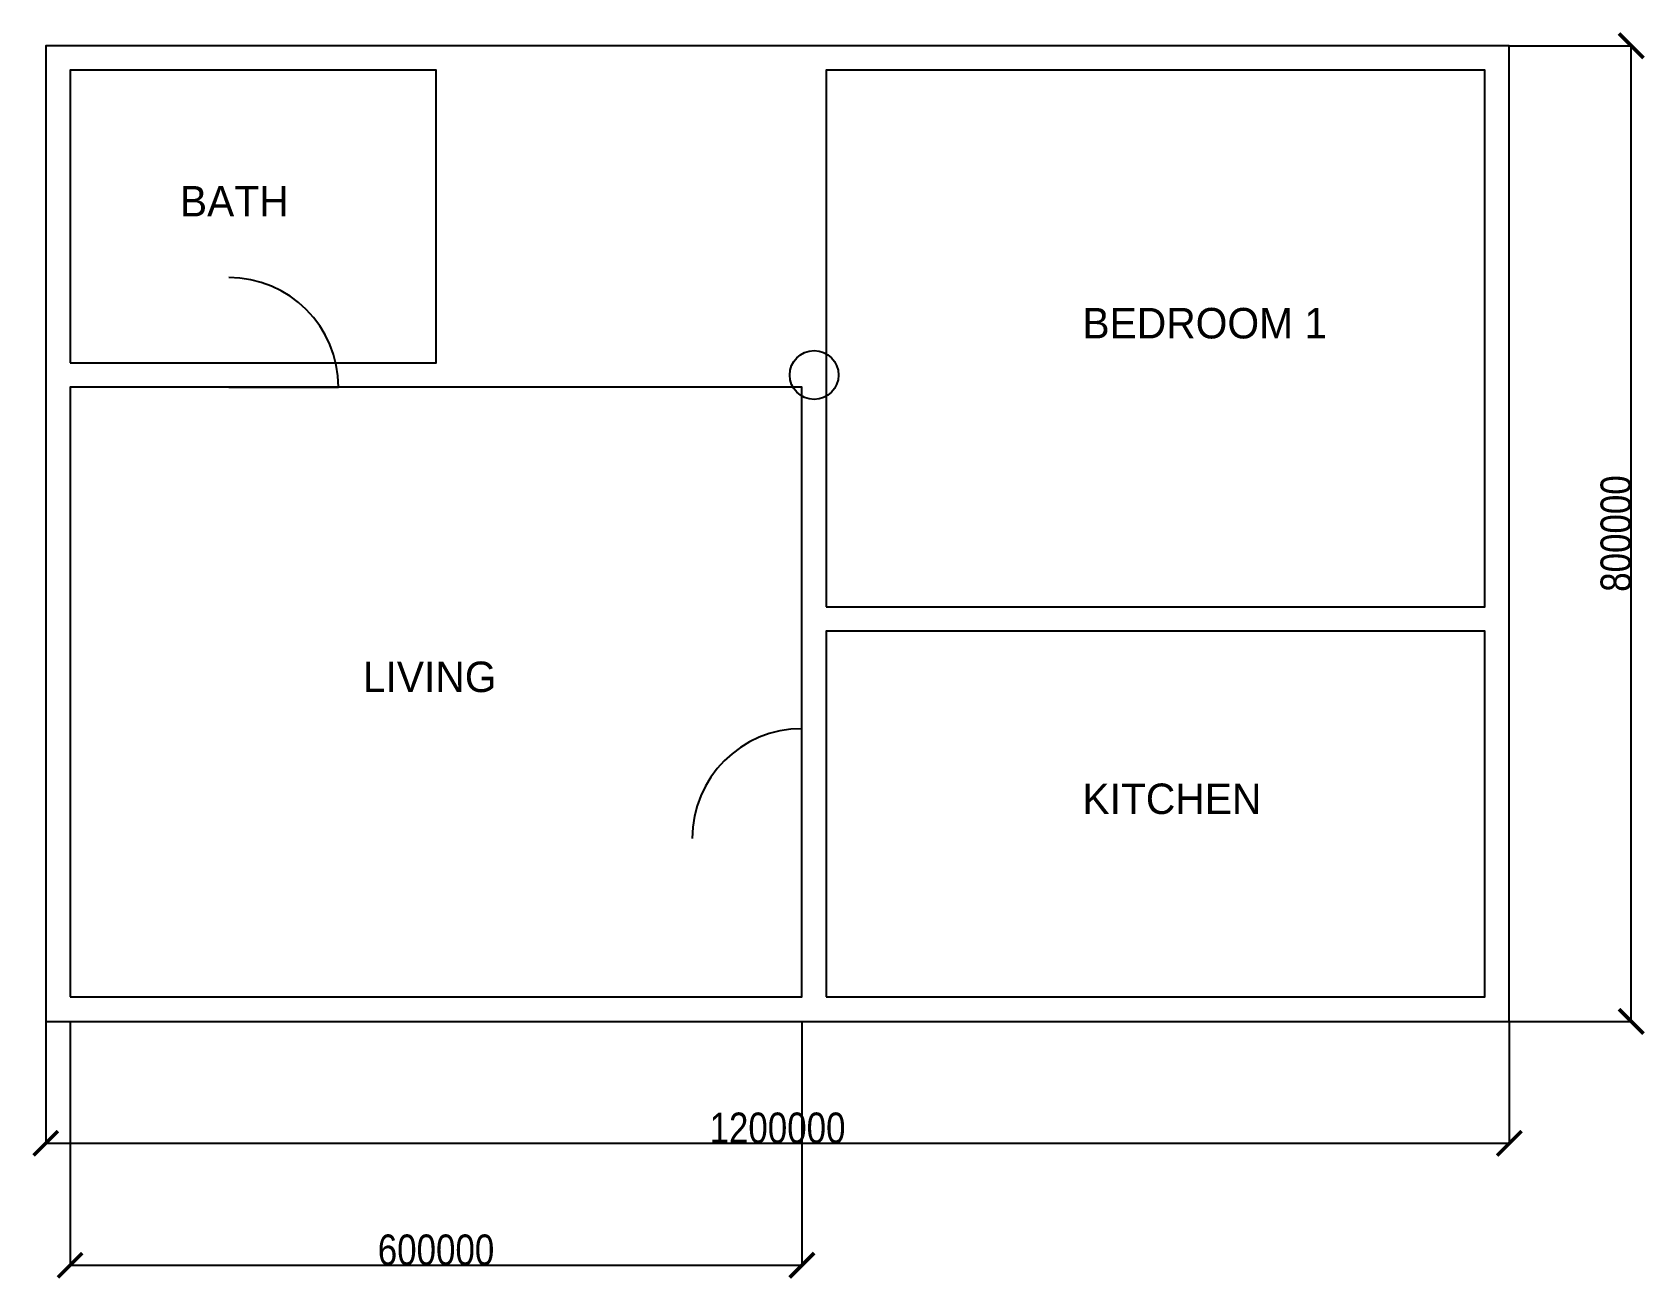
# Model space of a CAD drawing. Header units: millimetres. Extents: x -111 to 13111, y -2111 to 8111.
import ezdxf

# ---------------------------------------------------------------- set-up
doc = ezdxf.new("R2010")
doc.units = ezdxf.units.MM
for name, color, linetype in [('A-DIMS', 1, 'Continuous'), ('A-DOOR', 3, 'Continuous'), ('A-ROOM', 5, 'Continuous'), ('A-TEXT', 2, 'Continuous'), ('A-WALL', 7, 'Continuous'), ('S-COLS', 6, 'Continuous')]:
    doc.layers.add(name, color=color, linetype=linetype)
doc.styles.add('OpenSansCondensed-Light', font='OpenSansCondensed-Light.ttf')
doc.dimstyles.new('EZDXF', dxfattribs={"dimtxt": 0.25, "dimasz": 0.175, "dimexe": 0.375, "dimexo": 0.125, "dimgap": 0.1, "dimtad": 1, "dimlfac": 100, "dimzin": 12, "dimdsep": 46, "dimtxsty": 'OpenSansCondensed-Light', "dimblk": 'ARCHTICK', "dimcen": 2.5, "dimazin": 3, "dimtfac": 0.5, "dimtmove": 2, "dimatfit": 3})

# ---------------------------------------------------------------- blocks, each defined once
blk = doc.blocks.new('DOOR900')
blk.add_line((0, 0), (900, 0))
blk.add_arc((0, 0), 900, 0, 90)
blk = doc.blocks.new('_ARCHTICK')
at = {"color": 0, "linetype": 'BYBLOCK', "const_width": 0.15}
blk.add_lwpolyline([(-0.5, -0.5), (0.5, 0.5)], dxfattribs=at)

msp = doc.modelspace()

# ---------------------------------------------------------------- linework, layer by layer
at = {"layer": 'A-ROOM'}
for points in [[(200, 5400), (3200, 5400), (3200, 7800), (200, 7800)], [(6400, 3400), (11800, 3400), (11800, 7800), (6400, 7800)], [(200, 200), (6200, 200), (6200, 5200), (200, 5200)], [(6400, 200), (11800, 200), (11800, 3200), (6400, 3200)]]:
    msp.add_lwpolyline(points, close=True, dxfattribs=at)
at = {"layer": 'A-WALL'}
msp.add_lwpolyline([(0, 0), (12000, 0), (12000, 8000), (0, 8000)], close=True, dxfattribs=at)
at = {"layer": 'S-COLS'}
msp.add_circle((6300, 5300), 200, dxfattribs=at)

# ---------------------------------------------------------------- block references
at = {"layer": 'A-DOOR'}
msp.add_blockref('DOOR900', (1500, 5200), dxfattribs=at)
at = {"layer": 'A-DOOR', "rotation": 90}
msp.add_blockref('DOOR900', (6200, 1500), dxfattribs=at)

# ---------------------------------------------------------------- texts
at = {"layer": 'A-TEXT'}
for s, p in [('BATH', (1100, 6600)), ('BEDROOM 1', (8500, 5600)), ('LIVING', (2600, 2700)), ('KITCHEN', (8500, 1700))]:
    msp.add_text(s, height=250, dxfattribs=at).set_placement(p)

# ---------------------------------------------------------------- dimensions: what is measured, and where the dimension line sits
at = {"layer": 'A-DIMS'}
msp.add_linear_dim(base=(13000, 0), p1=(12000, 0), p2=(12000, 8000), angle=90, dimstyle='EZDXF', override={"dimtxt": 250, "dimasz": 200}, dxfattribs=at).render()
for base, p1, p2 in [((0, -1000), (0, 0), (12000, 0)), ((200, -2000), (200, 0), (6200, 0))]:
    msp.add_linear_dim(base=base, p1=p1, p2=p2, dimstyle='EZDXF', override={"dimtxt": 250, "dimasz": 200}, dxfattribs=at).render()

doc.saveas('drawing.dxf')
